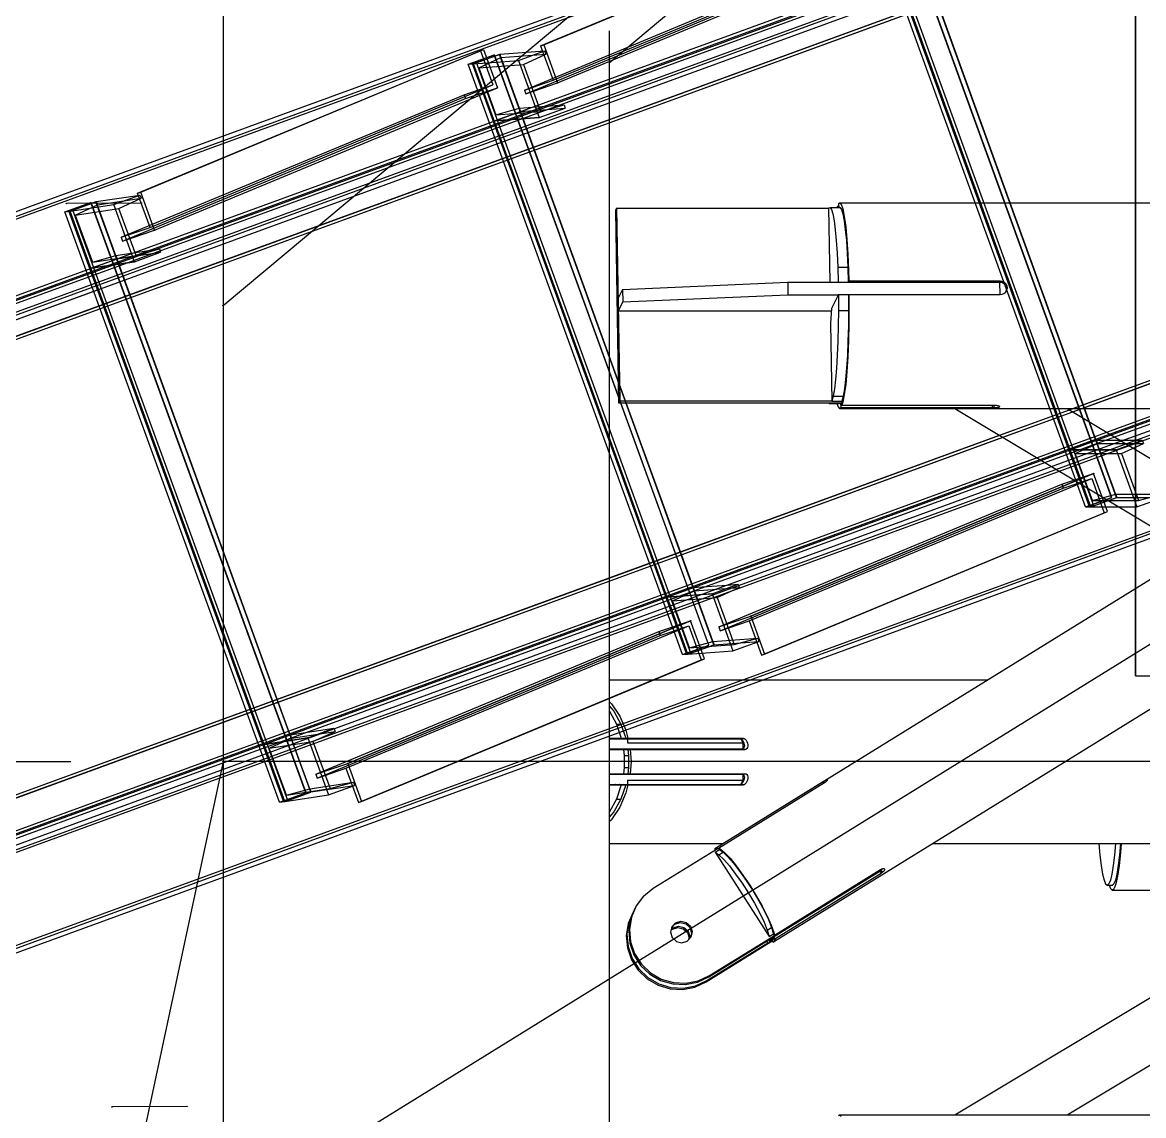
# Model space of a CAD drawing. Header units: millimetres. Extents: x 150209.93 to 150215.05, y 136675.65 to 136679.93.
# Drawn here: x 150213.60654 to 150213.6508, y 136679.09297 to 136679.13612 of the extents above; entities that cross this region are included whole.
import ezdxf

# ---------------------------------------------------------------- set-up
doc = ezdxf.new("R2010")
doc.units = ezdxf.units.MM
doc.header["$LTSCALE"] = 0.25
for name, pattern in [('CENTER', [50.8, 31.75, -6.35, 6.35, -6.35]), ('XKITLINE00', [0]), ('XKITLINE02', [4, 2, -2]), ('XKITLINE03', [6, 3, -1, 1, -1])]:
    doc.linetypes.add(name, pattern=pattern)

# ---------------------------------------------------------------- blocks, each defined once
blk = doc.blocks.new('çatıı')
at = {"color": 8, "linetype": 'CENTER'}
for p, q in [((23430, 17470.27), (25173.61, 18930.27)), ((23255, 18200.27), (23430, 17380.27)), ((23430, 17654.86), (23430, 16010.75)), ((23413.9, 17490.51), (23399.07, 17490.38)), ((23430, 17290.27), (23720.98, 17470.27)), ((22899.99, 17380.27), (23429.99, 17380.28)), ((23430, 17380.27), (23255, 16560.27)), ((23689.14, 17380.27), (23430, 17380.27)), ((23422.87, 17312.23), (23408.05, 17312.1))]:
    blk.add_line(p, q, dxfattribs=at)
at = {"color": 8, "linetype": 'XKITLINE00'}
for p, q in [((23506.2, 17518.19), (25161.51, 18904.26)), ((23506.2, 17524.52), (23506.2, 17238.51)), ((23507.68, 17489.5), (23507.45, 17489.06)), ((23507.68, 17489.5), (23508.29, 17451.49)), ((23507.68, 17489.5), (23549.5, 17489.5)), ((23549.5, 17489.55), (23549.79, 17489.65)), ((23549.5, 17489.55), (23549.74, 17474.88)), ((23549.79, 17489.65), (23551.78, 17489.65)), ((23549.79, 17489.65), (23550.07, 17489.25)), ((23551.25, 17489.91), (23551.16, 17489.65)), ((23551.25, 17489.91), (23551.5, 17489.91)), ((23551.25, 17489.91), (23551.25, 17489.65)), ((23551.49, 17490.38), (23551.69, 17490.57)), ((23551.49, 17490.38), (23551.5, 17489.65)), ((23551.69, 17490.57), (23552.01, 17490.27)), ((23551.69, 17490.57), (24815.88, 17490.57)), ((23551.78, 17489.65), (23552.06, 17489.25)), ((23552.01, 17490.27), (23552.32, 17489.35)), ((23552.32, 17489.35), (23552.61, 17487.86)), ((23507.45, 17489.06), (23508.07, 17451.05)), ((23550.07, 17489.25), (23550.34, 17488.37)), ((23550.34, 17488.37), (23550.59, 17487.02)), ((23552.06, 17489.25), (23552.33, 17488.37)), ((23552.33, 17488.37), (23552.58, 17487.02)), ((23552.61, 17487.86), (23552.88, 17485.83)), ((23550.59, 17487.02), (23550.82, 17485.24)), ((23550.82, 17485.24), (23551.02, 17483.08)), ((23552.58, 17487.02), (23552.81, 17485.24)), ((23552.81, 17485.24), (23553.01, 17483.08)), ((23552.88, 17485.83), (23553.1, 17483.32)), ((23551.02, 17483.08), (23551.19, 17480.59)), ((23553.01, 17483.08), (23553.18, 17480.59)), ((23553.1, 17483.32), (23553.29, 17480.42)), ((23551.19, 17480.59), (23551.32, 17477.83)), ((23553.18, 17480.59), (23553.31, 17477.83)), ((23553.29, 17480.42), (23553.42, 17477.22)), ((23551.32, 17477.83), (23553.31, 17477.83)), ((23551.32, 17477.83), (23551.41, 17474.89)), ((23553.31, 17477.83), (23553.4, 17474.89)), ((23553.42, 17477.22), (23553.47, 17475.13)), ((23508.86, 17473.47), (23541.45, 17474.88)), ((23541.45, 17474.88), (23551.4, 17474.88)), ((23541.45, 17474.88), (23541.49, 17472.42)), ((23551.41, 17474.89), (23551.4, 17474.88)), ((23551.41, 17474.89), (23553.4, 17474.89)), ((23551.41, 17474.88), (23583.27, 17474.88)), ((23553.47, 17475.13), (23553.4, 17474.98)), ((23553.4, 17474.92), (23583.24, 17474.92)), ((23553.4, 17474.89), (23553.4, 17474.88)), ((23553.47, 17475.13), (23583.35, 17475.13)), ((23581.61, 17474.92), (23581.61, 17474.88)), ((23583.35, 17475.13), (23583.24, 17474.92)), ((23583.24, 17474.92), (23583.59, 17474.88)), ((23583.27, 17474.88), (23583.31, 17472.47)), ((23583.35, 17475.13), (23583.7, 17475.08)), ((23583.7, 17475.08), (23583.59, 17474.88)), ((23583.59, 17474.88), (23583.92, 17474.75)), ((23583.7, 17475.08), (23584.03, 17474.95)), ((23583.92, 17474.75), (23584.2, 17474.54)), ((23584.03, 17474.95), (23584.31, 17474.75)), ((23584.2, 17474.54), (23584.42, 17474.27)), ((23584.31, 17474.75), (23584.53, 17474.47)), ((23584.42, 17474.27), (23584.57, 17473.95)), ((23584.53, 17474.47), (23584.67, 17474.16)), ((23584.57, 17473.95), (23584.62, 17473.59)), ((23584.67, 17474.16), (23584.73, 17473.8)), ((23508.86, 17473.47), (23507.96, 17471.72)), ((23507.96, 17471.72), (23508, 17469.26)), ((23508.86, 17473.47), (23508.9, 17471.01)), ((23508.9, 17471.01), (23541.49, 17472.42)), ((23541.49, 17472.42), (23551.44, 17472.42)), ((23551.45, 17472.43), (23550.05, 17469.7)), ((23551.45, 17472.43), (23551.46, 17469.32)), ((23551.45, 17472.43), (23553.44, 17472.43)), ((23553.52, 17472.47), (23553.44, 17472.32)), ((23553.44, 17472.43), (23553.45, 17469.32)), ((23553.44, 17472.42), (23553.49, 17472.42)), ((23553.52, 17472.47), (23583.39, 17472.47)), ((23553.52, 17472.47), (23553.53, 17470.27)), ((23583.39, 17472.47), (23583.74, 17472.52)), ((23583.74, 17472.52), (23584.06, 17472.65)), ((23584.06, 17472.65), (23584.34, 17472.87)), ((23584.55, 17473.15), (23584.34, 17472.87)), ((23584.58, 17473.27), (23584.5, 17473.08)), ((23584.68, 17473.47), (23584.55, 17473.15)), ((23584.62, 17473.59), (23584.58, 17473.27)), ((23584.73, 17473.8), (23584.68, 17473.47)), ((23508.9, 17471.01), (23508, 17469.26)), ((23550.05, 17469.7), (23549.87, 17466.8)), ((23553.53, 17470.27), (23553.51, 17466.75)), ((23508, 17469.26), (23550.03, 17469.26)), ((23551.46, 17469.32), (23551.42, 17466.24)), ((23551.46, 17469.32), (23553.45, 17469.32)), ((23553.45, 17469.32), (23553.41, 17466.24)), ((23549.87, 17466.8), (23550.12, 17451.43)), ((23551.42, 17466.24), (23551.34, 17463.27)), ((23553.41, 17466.24), (23553.33, 17463.27)), ((23553.51, 17466.75), (23553.42, 17463.33)), ((23551.34, 17463.27), (23551.22, 17460.47)), ((23553.33, 17463.27), (23553.21, 17460.47)), ((23553.42, 17463.33), (23553.29, 17460.12)), ((23551.22, 17460.47), (23551.06, 17457.93)), ((23553.21, 17460.47), (23553.05, 17457.93)), ((23553.29, 17460.12), (23553.1, 17457.23)), ((23551.06, 17457.93), (23550.86, 17455.7)), ((23553.05, 17457.93), (23552.85, 17455.7)), ((23553.1, 17457.23), (23552.88, 17454.72)), ((23550.86, 17455.7), (23550.64, 17453.84)), ((23552.88, 17454.72), (23552.61, 17452.69)), ((23552.85, 17455.7), (23552.63, 17453.84)), ((23550.39, 17452.41), (23550.12, 17451.43)), ((23550.64, 17453.84), (23550.39, 17452.41)), ((23550.39, 17452.41), (23552.38, 17452.41)), ((23552.38, 17452.41), (23552.11, 17451.43)), ((23552.61, 17452.69), (23552.32, 17451.2)), ((23552.63, 17453.84), (23552.38, 17452.41)), ((23508.29, 17451.49), (23508.07, 17451.05)), ((23508.07, 17451.05), (23552.12, 17451.05)), ((23508.29, 17451.49), (23550.12, 17451.49)), ((23549.51, 17451.05), (23549.6, 17450.91)), ((23549.6, 17450.91), (23549.89, 17451)), ((23549.6, 17450.91), (23551.59, 17450.91)), ((23549.89, 17451.05), (23549.89, 17451)), ((23549.89, 17451), (23551.89, 17451)), ((23550.12, 17451.43), (23552.11, 17451.43)), ((23551.16, 17450.91), (23551.37, 17450.28)), ((23551.37, 17450.28), (23551.69, 17449.97)), ((23551.59, 17450.91), (23551.89, 17451)), ((23551.69, 17449.97), (23551.89, 17450.17)), ((23551.69, 17449.97), (23655, 17449.97)), ((23551.88, 17450.99), (23551.89, 17450.17)), ((23551.89, 17451.05), (23551.89, 17451)), ((23551.89, 17450.17), (23581.77, 17450.17)), ((23552.12, 17451.46), (23552.13, 17450.64)), ((23552.32, 17451.2), (23552.13, 17450.64)), ((23552.13, 17450.64), (23582.01, 17450.64)), ((23574.44, 17449.97), (23621.65, 17421.64)), ((23581.76, 17450.64), (23581.77, 17450.17)), ((23581.77, 17450.17), (23582.12, 17450.17)), ((23582.01, 17450.64), (23582.35, 17450.63)), ((23582.11, 17450.64), (23582.12, 17450.17)), ((23582.12, 17450.17), (23582.46, 17450.18)), ((23582.35, 17450.63), (23582.66, 17450.59)), ((23582.46, 17450.18), (23582.75, 17450.2)), ((23582.66, 17450.59), (23582.92, 17450.54)), ((23582.75, 17450.2), (23582.99, 17450.23)), ((23582.92, 17450.54), (23583.11, 17450.46)), ((23582.99, 17450.23), (23583.16, 17450.25)), ((23583.11, 17450.46), (23583.22, 17450.38)), ((23583.16, 17450.25), (23583.23, 17450.28)), ((23583.22, 17450.38), (23583.23, 17450.28)), ((23596.59, 17449.97), (23632.56, 17428.38)), ((23527.07, 17363.13), (23646.9, 17437.26)), ((23538.85, 17344.8), (23658.68, 17418.93)), ((23506.2, 17396.42), (23580.89, 17396.42)), ((23506.2, 17392.13), (23506.63, 17391.69)), ((23506.2, 17391.27), (23507.09, 17390.19)), ((23506.2, 17390.24), (23506.24, 17390.19)), ((23506.24, 17390.19), (23507.63, 17387.67)), ((23506.63, 17391.69), (23508.28, 17389.25)), ((23507.09, 17390.19), (23508.49, 17387.67)), ((23507.63, 17387.67), (23508.49, 17387.67)), ((23507.63, 17387.67), (23508.6, 17384.87)), ((23508.28, 17389.25), (23509.51, 17386.46)), ((23508.49, 17387.67), (23509.46, 17384.87)), ((23509.51, 17386.46), (23509.9, 17384.87)), ((23506.2, 17384.87), (23509.46, 17384.87)), ((23506.2, 17384.77), (23532.18, 17384.77)), ((23507.3, 17384.87), (23507.46, 17384.83)), ((23507.46, 17384.83), (23508.18, 17384.83)), ((23507.46, 17384.83), (23507.52, 17384.77)), ((23508.02, 17384.87), (23508.18, 17384.83)), ((23508.18, 17384.83), (23508.24, 17384.77)), ((23509.46, 17384.87), (23532.64, 17384.87)), ((23509.82, 17384.77), (23509.82, 17383.97)), ((23509.82, 17383.97), (23532.56, 17383.97)), ((23531.92, 17384.87), (23532.11, 17384.83)), ((23532.11, 17384.83), (23532.83, 17384.83)), ((23532.11, 17384.83), (23532.3, 17384.7)), ((23532.18, 17384.77), (23532.56, 17383.97)), ((23532.3, 17384.7), (23532.49, 17384.5)), ((23532.49, 17384.5), (23532.65, 17384.23)), ((23532.56, 17383.97), (23532.56, 17382.77)), ((23532.64, 17384.87), (23532.83, 17384.83)), ((23532.65, 17384.23), (23532.78, 17383.93)), ((23532.78, 17383.93), (23532.85, 17383.62)), ((23532.87, 17383.26), (23532.81, 17383.05)), ((23532.83, 17384.83), (23533.02, 17384.7)), ((23532.85, 17383.62), (23532.88, 17383.32)), ((23532.88, 17383.32), (23532.87, 17383.26)), ((23533.02, 17384.7), (23533.21, 17384.5)), ((23533.21, 17384.5), (23533.37, 17384.23)), ((23533.37, 17384.23), (23533.49, 17383.93)), ((23533.49, 17383.93), (23533.57, 17383.62)), ((23533.58, 17383.32), (23533.5, 17383.05)), ((23533.57, 17383.62), (23533.59, 17383.43)), ((23533.59, 17383.43), (23533.58, 17383.32)), ((23506.2, 17382.77), (23532.56, 17382.77)), ((23506.2, 17382.67), (23509.87, 17382.67)), ((23506.88, 17382.67), (23507.06, 17382.72)), ((23507.06, 17382.72), (23507.13, 17382.77)), ((23507.06, 17382.72), (23507.75, 17382.72)), ((23507.57, 17382.67), (23507.75, 17382.72)), ((23507.75, 17382.72), (23507.82, 17382.77)), ((23509.02, 17382.67), (23509.14, 17381.48)), ((23509.14, 17381.48), (23509.18, 17380.27)), ((23509.14, 17381.48), (23509.99, 17381.48)), ((23509.87, 17382.67), (23533.06, 17382.67)), ((23509.87, 17382.67), (23509.99, 17381.48)), ((23509.99, 17381.48), (23510.03, 17380.27)), ((23510.33, 17382.67), (23510.52, 17380.27)), ((23532.37, 17382.67), (23532.54, 17382.72)), ((23532.54, 17382.72), (23532.69, 17382.85)), ((23532.54, 17382.72), (23533.23, 17382.72)), ((23532.81, 17383.05), (23532.69, 17382.85)), ((23533.06, 17382.67), (23533.23, 17382.72)), ((23533.23, 17382.72), (23533.39, 17382.85)), ((23533.5, 17383.05), (23533.39, 17382.85)), ((23509.14, 17379.07), (23509.02, 17377.87)), ((23509.18, 17380.27), (23509.14, 17379.07)), ((23509.14, 17379.07), (23509.99, 17379.07)), ((23509.99, 17379.07), (23509.87, 17377.87)), ((23510.03, 17380.27), (23509.99, 17379.07)), ((23510.52, 17380.27), (23510.33, 17377.87)), ((23506.2, 17377.87), (23509.87, 17377.87)), ((23506.2, 17377.77), (23532.56, 17377.77)), ((23506.88, 17377.87), (23507.06, 17377.83)), ((23507.06, 17377.83), (23507.13, 17377.77)), ((23507.06, 17377.83), (23507.75, 17377.83)), ((23507.57, 17377.87), (23507.75, 17377.83)), ((23507.75, 17377.83), (23507.82, 17377.77)), ((23509.82, 17376.58), (23509.82, 17375.77)), ((23509.82, 17376.58), (23532.56, 17376.58)), ((23509.87, 17377.87), (23533.06, 17377.87)), ((23532.56, 17376.58), (23532.18, 17375.77)), ((23532.37, 17377.87), (23532.54, 17377.83)), ((23532.54, 17377.83), (23533.23, 17377.83)), ((23532.54, 17377.83), (23532.69, 17377.7)), ((23532.56, 17377.77), (23532.56, 17376.58)), ((23532.78, 17376.62), (23532.65, 17376.32)), ((23532.69, 17377.7), (23532.81, 17377.5)), ((23532.85, 17376.93), (23532.78, 17376.62)), ((23532.81, 17377.5), (23532.87, 17377.29)), ((23532.88, 17377.23), (23532.85, 17376.93)), ((23532.87, 17377.29), (23532.88, 17377.23)), ((23533.06, 17377.87), (23533.23, 17377.83)), ((23533.23, 17377.83), (23533.39, 17377.7)), ((23533.49, 17376.62), (23533.37, 17376.32)), ((23533.39, 17377.7), (23533.5, 17377.5)), ((23533.57, 17376.93), (23533.49, 17376.62)), ((23533.5, 17377.5), (23533.58, 17377.23)), ((23533.59, 17377.12), (23533.57, 17376.93)), ((23533.58, 17377.23), (23533.59, 17377.12)), ((23548.54, 17376.39), (23548.76, 17376.52)), ((23548.76, 17376.52), (23548.94, 17376.63)), ((23548.94, 17376.63), (23549.05, 17376.7)), ((23549.05, 17376.7), (23549.09, 17376.71)), ((23549.09, 17376.71), (23549.19, 17376.7)), ((23549.2, 17376.55), (23549.09, 17376.43)), ((23549.19, 17376.7), (23549.23, 17376.64)), ((23549.23, 17376.64), (23549.2, 17376.55)), ((23506.2, 17375.77), (23532.18, 17375.77)), ((23506.2, 17375.67), (23509.46, 17375.67)), ((23507.3, 17375.67), (23507.46, 17375.72)), ((23507.52, 17375.77), (23507.46, 17375.72)), ((23507.46, 17375.72), (23508.18, 17375.72)), ((23508.6, 17375.67), (23507.63, 17372.88)), ((23508.02, 17375.67), (23508.18, 17375.72)), ((23508.24, 17375.77), (23508.18, 17375.72)), ((23509.46, 17375.67), (23508.49, 17372.88)), ((23509.46, 17375.67), (23532.64, 17375.67)), ((23509.9, 17375.67), (23509.51, 17374.09)), ((23527.36, 17363.29), (23548.31, 17376.25)), ((23527.76, 17363.19), (23548.72, 17376.16)), ((23531.92, 17375.67), (23532.11, 17375.72)), ((23532.11, 17375.72), (23532.3, 17375.85)), ((23532.11, 17375.72), (23532.83, 17375.72)), ((23532.49, 17376.05), (23532.3, 17375.85)), ((23532.65, 17376.32), (23532.49, 17376.05)), ((23532.64, 17375.67), (23532.83, 17375.72)), ((23532.83, 17375.72), (23533.02, 17375.85)), ((23533.21, 17376.05), (23533.02, 17375.85)), ((23533.37, 17376.32), (23533.21, 17376.05)), ((23548.31, 17376.25), (23548.54, 17376.39)), ((23548.32, 17376.25), (23548.47, 17376)), ((23548.54, 17376.39), (23548.7, 17376.14)), ((23548.72, 17376.16), (23548.93, 17376.3)), ((23548.93, 17376.3), (23549.09, 17376.43)), ((23507.63, 17372.88), (23506.24, 17370.36)), ((23508.49, 17372.88), (23507.09, 17370.36)), ((23507.63, 17372.88), (23508.49, 17372.88)), ((23509.51, 17374.09), (23508.28, 17371.3)), ((23574.43, 17310.57), (23677.12, 17372.21)), ((23506.24, 17370.36), (23506.2, 17370.31)), ((23507.09, 17370.36), (23506.2, 17369.28)), ((23508.28, 17371.3), (23506.63, 17368.85)), ((23506.2, 17368.42), (23506.63, 17368.85)), ((23506.2, 17364.12), (23528.67, 17364.12)), ((23527.07, 17363.13), (23527.36, 17363.29)), ((23527.36, 17363.29), (23527.5, 17363.06)), ((23570.09, 17364.12), (23642.91, 17364.12)), ((23596.58, 17310.57), (23684.92, 17363.6)), ((23602.83, 17364.12), (23603.04, 17361.83)), ((23606.15, 17364.12), (23605.95, 17361.83)), ((23607.15, 17364.12), (23606.94, 17361.83)), ((23607.26, 17364.12), (23607.12, 17362.31)), ((23514.91, 17355.27), (23527.74, 17363.2)), ((23527.07, 17363.13), (23527.03, 17362.77)), ((23527.11, 17362.38), (23527.95, 17362.9)), ((23527.11, 17362.38), (23527.86, 17361.88)), ((23527.11, 17362.38), (23537.78, 17345.78)), ((23527.74, 17363.2), (23527.94, 17362.89)), ((23527.76, 17363.19), (23527.95, 17362.9)), ((23527.76, 17363.19), (23528.08, 17363.06)), ((23527.77, 17363.14), (23527.79, 17363.15)), ((23527.86, 17361.88), (23528.7, 17362.4)), ((23527.86, 17361.88), (23528.81, 17360.96)), ((23527.95, 17362.9), (23528.7, 17362.4)), ((23528.08, 17363.06), (23528.97, 17362.33)), ((23528.7, 17362.4), (23529.65, 17361.48)), ((23528.97, 17362.33), (23530.06, 17361.18)), ((23529.65, 17361.48), (23530.77, 17360.19)), ((23530.06, 17361.18), (23531.29, 17359.67)), ((23603.04, 17361.83), (23603.29, 17359.75)), ((23605.95, 17361.83), (23605.69, 17359.75)), ((23606.94, 17361.83), (23606.69, 17359.75)), ((23607.12, 17362.31), (23606.85, 17359.73)), ((23528.81, 17360.96), (23529.93, 17359.67)), ((23529.93, 17359.67), (23531.16, 17358.08)), ((23530.77, 17360.19), (23532, 17358.6)), ((23531.29, 17359.67), (23532.61, 17357.87)), ((23538.75, 17345.84), (23559.71, 17358.8)), ((23538.81, 17346), (23559.76, 17358.97)), ((23559.71, 17358.8), (23559.64, 17358.66)), ((23559.67, 17358.91), (23559.71, 17358.8)), ((23559.69, 17358.76), (23559.82, 17358.84)), ((23559.76, 17358.97), (23559.99, 17359.08)), ((23559.82, 17358.84), (23560.02, 17359)), ((23559.82, 17358.84), (23560.09, 17358.42)), ((23559.99, 17359.08), (23560.2, 17359.15)), ((23560.02, 17359), (23560.18, 17359.14)), ((23560.2, 17359.15), (23560.38, 17359.16)), ((23560.38, 17359.16), (23560.5, 17359.11)), ((23560.54, 17358.83), (23560.45, 17358.73)), ((23560.5, 17359.11), (23560.56, 17359.01)), ((23560.55, 17358.86), (23560.54, 17358.83)), ((23560.56, 17359.01), (23560.55, 17358.86)), ((23603.29, 17359.75), (23603.57, 17358.08)), ((23605.69, 17359.75), (23605.41, 17358.08)), ((23606.69, 17359.75), (23606.41, 17358.08)), ((23606.85, 17359.73), (23606.54, 17357.64)), ((23525.86, 17337.76), (23559.64, 17358.66)), ((23531.16, 17358.08), (23532.43, 17356.26)), ((23532, 17358.6), (23533.27, 17356.78)), ((23532.61, 17357.87), (23533.94, 17355.88)), ((23533.27, 17356.78), (23534.53, 17354.82)), ((23538.91, 17345.31), (23559.86, 17358.28)), ((23559.63, 17358.64), (23559.86, 17358.28)), ((23559.86, 17358.28), (23560.09, 17358.42)), ((23560.09, 17358.42), (23560.29, 17358.58)), ((23560.29, 17358.58), (23560.45, 17358.73)), ((23603.57, 17358.08), (23603.87, 17356.86)), ((23603.87, 17356.86), (23604.18, 17356.12)), ((23605.12, 17356.86), (23604.81, 17356.12)), ((23605.41, 17358.08), (23605.12, 17356.86)), ((23606.11, 17356.86), (23605.8, 17356.12)), ((23606.41, 17358.08), (23606.11, 17356.86)), ((23606.54, 17357.64), (23606.2, 17356.12)), ((23513, 17353.74), (23514.91, 17355.27)), ((23532.43, 17356.26), (23533.69, 17354.3)), ((23533.94, 17355.88), (23535.23, 17353.79)), ((23534.53, 17354.82), (23535.71, 17352.82)), ((23604.18, 17356.12), (23604.49, 17355.87)), ((23604.49, 17355.87), (23604.81, 17356.12)), ((23604.49, 17355.87), (23605.49, 17355.87)), ((23604.87, 17355.87), (23605.13, 17355.19)), ((23605.13, 17355.19), (23605.49, 17354.87)), ((23605.49, 17355.87), (23605.8, 17356.12)), ((23605.49, 17354.87), (23605.85, 17355.19)), ((23605.49, 17354.87), (23648.24, 17354.87)), ((23606.2, 17356.12), (23605.85, 17355.19)), ((23513, 17353.74), (23511.53, 17351.8)), ((23533.69, 17354.3), (23534.87, 17352.3)), ((23534.87, 17352.3), (23535.92, 17350.36)), ((23535.23, 17353.79), (23536.4, 17351.72)), ((23535.71, 17352.82), (23536.76, 17350.88)), ((23510.91, 17350.58), (23509.95, 17348.34)), ((23511.04, 17350.84), (23510.09, 17348.6)), ((23511.4, 17351.54), (23510.44, 17349.3)), ((23511.53, 17351.8), (23510.58, 17349.56)), ((23511.04, 17350.84), (23510.91, 17350.58)), ((23511.18, 17351.02), (23511.04, 17350.84)), ((23511.53, 17351.8), (23511.4, 17351.54)), ((23535.92, 17350.36), (23536.78, 17348.57)), ((23536.4, 17351.72), (23537.4, 17349.75)), ((23536.76, 17350.88), (23537.62, 17349.08)), ((23509.95, 17348.34), (23509.57, 17345.93)), ((23510.09, 17348.6), (23509.71, 17346.19)), ((23510.44, 17349.3), (23510.06, 17346.89)), ((23510.58, 17349.56), (23510.2, 17347.15)), ((23519.16, 17348.18), (23518.51, 17347.49)), ((23519.29, 17348.45), (23518.55, 17347.65)), ((23518.8, 17347.49), (23519.86, 17347.8)), ((23519.16, 17348.18), (23520.22, 17348.5)), ((23519.29, 17348.45), (23520.35, 17348.76)), ((23519.86, 17347.8), (23520.94, 17347.55)), ((23520.22, 17348.5), (23521.3, 17348.25)), ((23520.35, 17348.76), (23521.43, 17348.51)), ((23521.3, 17348.25), (23522.12, 17347.5)), ((23521.43, 17348.51), (23522.25, 17347.76)), ((23522.25, 17347.76), (23522.59, 17346.71)), ((23536.78, 17348.57), (23537.41, 17347.01)), ((23537.4, 17349.75), (23538.18, 17348)), ((23537.62, 17349.08), (23538.25, 17347.53)), ((23538.18, 17348), (23538.69, 17346.54)), ((23509.57, 17345.93), (23509.79, 17343.49)), ((23509.71, 17346.19), (23509.92, 17343.75)), ((23510.06, 17346.89), (23510.28, 17344.45)), ((23510.2, 17347.15), (23510.41, 17344.71)), ((23518.55, 17347.65), (23518.31, 17346.58)), ((23518.31, 17346.58), (23518.65, 17345.53)), ((23518.67, 17347.22), (23518.39, 17346.92)), ((23518.8, 17347.49), (23518.42, 17347.08)), ((23518.65, 17345.53), (23519.47, 17344.78)), ((23518.67, 17347.22), (23519.72, 17347.54)), ((23519.72, 17347.54), (23520.81, 17347.29)), ((23520.81, 17347.29), (23521.63, 17346.54)), ((23520.94, 17347.55), (23521.76, 17346.8)), ((23522.35, 17345.65), (23521.61, 17344.85)), ((23521.63, 17346.54), (23521.96, 17345.49)), ((23521.76, 17346.8), (23522.1, 17345.75)), ((23522.1, 17345.75), (23521.99, 17345.25)), ((23522.12, 17347.5), (23522.46, 17346.45)), ((23522.46, 17346.45), (23522.25, 17345.54)), ((23522.59, 17346.71), (23522.35, 17345.65)), ((23525.99, 17338.03), (23538.82, 17345.96)), ((23537.41, 17347.01), (23538.25, 17347.53)), ((23537.41, 17347.01), (23537.78, 17345.78)), ((23537.78, 17345.78), (23538.62, 17346.3)), ((23537.88, 17345.1), (23538.71, 17345.61)), ((23538.25, 17347.53), (23538.62, 17346.3)), ((23538.6, 17346.29), (23538.82, 17345.96)), ((23538.62, 17346.3), (23538.81, 17346)), ((23538.67, 17345.68), (23538.91, 17345.31)), ((23538.67, 17345.68), (23538.71, 17345.61)), ((23538.69, 17346.54), (23538.81, 17346)), ((23538.71, 17345.61), (23538.7, 17345.34)), ((23538.82, 17345.96), (23538.75, 17345.84)), ((23509.79, 17343.49), (23510.59, 17341.16)), ((23509.92, 17343.75), (23510.72, 17341.42)), ((23510.28, 17344.45), (23511.08, 17342.12)), ((23510.41, 17344.71), (23511.21, 17342.38)), ((23519.47, 17344.78), (23520.55, 17344.53)), ((23520.55, 17344.53), (23521.61, 17344.85)), ((23521.96, 17345.49), (23521.89, 17345.15)), ((23525.37, 17336.8), (23538.19, 17344.74)), ((23525.5, 17337.06), (23537.5, 17344.49)), ((23537.28, 17344.83), (23537.54, 17344.43)), ((23537.54, 17344.43), (23537.69, 17344.49)), ((23537.69, 17344.49), (23538.53, 17345.01)), ((23537.8, 17344.62), (23537.69, 17344.49)), ((23537.86, 17344.82), (23537.8, 17344.62)), ((23537.84, 17345.16), (23537.88, 17345.1)), ((23537.86, 17344.82), (23538.7, 17345.34)), ((23537.88, 17345.1), (23537.86, 17344.82)), ((23538.24, 17344.83), (23538.19, 17344.74)), ((23538.21, 17344.77), (23538.41, 17344.9)), ((23538.39, 17344.92), (23538.57, 17344.65)), ((23538.64, 17345.14), (23538.53, 17345.01)), ((23538.57, 17344.65), (23538.85, 17344.8)), ((23538.7, 17345.34), (23538.64, 17345.14)), ((23538.91, 17345.31), (23538.85, 17344.8)), ((23510.59, 17341.16), (23511.92, 17339.08)), ((23510.72, 17341.42), (23512.06, 17339.34)), ((23511.08, 17342.12), (23512.41, 17340.04)), ((23511.21, 17342.38), (23512.55, 17340.31)), ((23511.92, 17339.08), (23513.72, 17337.37)), ((23512.06, 17339.34), (23513.85, 17337.63)), ((23512.41, 17340.04), (23514.21, 17338.33)), ((23512.55, 17340.31), (23514.34, 17338.6)), ((23513.72, 17337.37), (23515.87, 17336.13)), ((23513.85, 17337.63), (23516, 17336.39)), ((23514.21, 17338.33), (23516.36, 17337.09)), ((23514.34, 17338.6), (23516.49, 17337.35)), ((23516.36, 17337.09), (23518.74, 17336.39)), ((23516.49, 17337.35), (23518.87, 17336.65)), ((23521.21, 17336.27), (23523.63, 17336.74)), ((23521.34, 17336.53), (23523.76, 17337)), ((23523.14, 17335.77), (23525.37, 17336.8)), ((23523.27, 17336.04), (23525.5, 17337.06)), ((23523.63, 17336.74), (23525.86, 17337.76)), ((23523.76, 17337), (23523.63, 17336.74)), ((23523.76, 17337), (23525.99, 17338.03)), ((23525.5, 17337.06), (23525.37, 17336.8)), ((23525.99, 17338.03), (23525.86, 17337.76)), ((23515.87, 17336.13), (23518.25, 17335.43)), ((23516, 17336.39), (23518.38, 17335.69)), ((23518.25, 17335.43), (23520.72, 17335.31)), ((23518.38, 17335.69), (23520.85, 17335.57)), ((23518.74, 17336.39), (23521.21, 17336.27)), ((23518.87, 17336.65), (23521.34, 17336.53)), ((23520.72, 17335.31), (23523.14, 17335.77)), ((23520.85, 17335.57), (23523.27, 17336.04)), ((23523.27, 17336.04), (23523.14, 17335.77)), ((23551.48, 17310.38), (23551.69, 17310.57)), ((23551.69, 17310.57), (23552.01, 17310.27)), ((23551.69, 17310.57), (23717.45, 17310.57))]:
    blk.add_line(p, q, dxfattribs=at)
at = {"color": 116, "linetype": 'XKITLINE02', "true_color": 0x136734}
for p, q in [((23362.25, 17478.08), (23616.15, 17570.82)), ((23362.58, 17477.64), (23616.79, 17570.49)), ((23356.46, 17460.3), (23610.87, 17553.2)), ((23356.74, 17459.45), (23611.13, 17552.35)), ((23357.61, 17460.06), (23612.61, 17553.17)), ((23357.73, 17459.24), (23612.63, 17552.32)), ((23365.35, 17459.73), (23619.91, 17552.71)), ((23365.5, 17460.36), (23620.34, 17553.43)), ((23492.67, 17521.5), (23560.33, 17549.64)), ((23493.3, 17521.71), (23560.96, 17549.85)), ((23600.93, 17430.77), (23558.69, 17547.29)), ((23601.83, 17430.77), (23559.59, 17547.29)), ((23605.32, 17432.41), (23563.09, 17548.93)), ((23605.39, 17432.41), (23563.15, 17548.93)), ((23606.35, 17432.41), (23564.12, 17548.93)), ((23358.24, 17452.97), (23612.09, 17545.67)), ((23358.29, 17452.96), (23612.16, 17545.67)), ((23359.35, 17452.74), (23613.75, 17545.64)), ((23495.12, 17514.73), (23562.79, 17542.87)), ((23391.85, 17489.8), (23534.52, 17541.91)), ((23489.46, 17512.81), (23557.12, 17540.95)), ((23496.02, 17514.2), (23563.69, 17542.34)), ((23489.73, 17512.06), (23557.39, 17540.2)), ((23413.13, 17492.43), (23480.79, 17520.57)), ((23413.76, 17492.64), (23481.42, 17520.78)), ((23480.79, 17520.57), (23481.42, 17520.78)), ((23480.79, 17520.57), (23483.24, 17513.8)), ((23481.42, 17520.78), (23484.15, 17513.26)), ((23484.59, 17519.86), (23493.44, 17520.51)), ((23488.3, 17518.63), (23493.44, 17520.51)), ((23492.67, 17521.5), (23493.3, 17521.71)), ((23492.67, 17521.5), (23495.12, 17514.73)), ((23493.3, 17521.71), (23496.02, 17514.2)), ((23493.44, 17520.51), (23493.68, 17519.88)), ((23478.38, 17517.9), (23483.52, 17519.78)), ((23479.13, 17518.15), (23483.58, 17519.78)), ((23479.13, 17518.15), (23480, 17518.21)), ((23521.44, 17401.63), (23479.13, 17518.15)), ((23479.44, 17517.98), (23484.59, 17519.86)), ((23479.44, 17517.98), (23484.59, 17519.86)), ((23479.44, 17517.98), (23488.3, 17518.63)), ((23480, 17518.21), (23484.53, 17519.85)), ((23522.31, 17401.69), (23480, 17518.21)), ((23480.46, 17517.22), (23484.82, 17519.22)), ((23525.84, 17403.26), (23483.52, 17519.78)), ((23483.52, 17519.78), (23483.58, 17519.78)), ((23525.9, 17403.26), (23483.58, 17519.78)), ((23484.53, 17519.85), (23484.59, 17519.86)), ((23526.84, 17403.33), (23484.53, 17519.85)), ((23506.2, 17460.35), (23484.59, 17519.86)), ((23484.59, 17519.86), (23484.82, 17519.22)), ((23484.82, 17519.22), (23493.68, 17519.88)), ((23488.3, 17518.63), (23492.39, 17507.36)), ((23489.31, 17517.87), (23493.68, 17519.88)), ((23478.38, 17517.9), (23479.44, 17517.98)), ((23506.2, 17441.29), (23478.38, 17517.9)), ((23506.2, 17444.3), (23479.44, 17517.98)), ((23483.53, 17506.7), (23479.44, 17517.98)), ((23480.46, 17517.22), (23489.31, 17517.87)), ((23480.46, 17517.22), (23483.83, 17507.94)), ((23489.31, 17517.87), (23492.68, 17508.6)), ((23415.58, 17485.66), (23483.24, 17513.8)), ((23477.58, 17511.88), (23483.24, 17513.8)), ((23489.46, 17512.81), (23495.12, 17514.73)), ((23489.73, 17512.06), (23496.02, 17514.2)), ((23409.91, 17483.74), (23477.58, 17511.88)), ((23416.48, 17485.12), (23484.15, 17513.26)), ((23477.58, 17511.88), (23477.85, 17511.13)), ((23477.85, 17511.13), (23484.15, 17513.26)), ((23489.46, 17512.81), (23489.73, 17512.06)), ((23365.77, 17458.98), (23506.2, 17510.27)), ((23410.18, 17482.99), (23477.85, 17511.13)), ((23488.45, 17509.22), (23497.31, 17509.88)), ((23492.68, 17508.6), (23497.31, 17509.88)), ((23497.31, 17509.88), (23497.54, 17509.24)), ((23483.53, 17506.7), (23488.68, 17508.58)), ((23483.53, 17506.7), (23492.39, 17507.36)), ((23483.83, 17507.94), (23488.45, 17509.22)), ((23483.83, 17507.94), (23492.68, 17508.6)), ((23488.45, 17509.22), (23488.68, 17508.58)), ((23488.68, 17508.58), (23497.54, 17509.24)), ((23492.39, 17507.36), (23497.54, 17509.24)), ((23359.4, 17452.73), (23506.2, 17506.33)), ((23404.96, 17490.78), (23413.58, 17492.09)), ((23408.44, 17490.21), (23413.58, 17492.09)), ((23413.13, 17492.43), (23413.76, 17492.64)), ((23415.58, 17485.66), (23413.13, 17492.43)), ((23413.58, 17492.09), (23413.81, 17491.45)), ((23416.48, 17485.12), (23413.76, 17492.64)), ((23362.1, 17478.93), (23391.85, 17489.8)), ((23398.78, 17488.74), (23403.93, 17490.62)), ((23399.53, 17488.99), (23403.99, 17490.63)), ((23399.82, 17488.9), (23404.96, 17490.78)), ((23399.82, 17488.9), (23404.96, 17490.78)), ((23399.82, 17488.9), (23408.44, 17490.21)), ((23400.38, 17489.12), (23404.91, 17490.77)), ((23400.84, 17488.14), (23405.2, 17490.14)), ((23400.84, 17488.14), (23409.45, 17489.45)), ((23403.93, 17490.62), (23403.99, 17490.63)), ((23446.32, 17374.11), (23403.93, 17490.62)), ((23446.38, 17374.12), (23403.99, 17490.63)), ((23404.91, 17490.77), (23404.96, 17490.78)), ((23447.29, 17374.26), (23404.91, 17490.77)), ((23447.35, 17374.27), (23404.96, 17490.78)), ((23404.96, 17490.78), (23405.2, 17490.14)), ((23405.2, 17490.14), (23413.81, 17491.45)), ((23412.54, 17478.93), (23408.44, 17490.21)), ((23409.45, 17489.45), (23413.81, 17491.45)), ((23412.83, 17480.17), (23409.45, 17489.45)), ((23600.18, 17430.53), (23578.41, 17490.57)), ((23601.27, 17430.53), (23579.5, 17490.57)), ((23606.42, 17432.41), (23585.33, 17490.57)), ((23610.05, 17445.83), (23610.05, 17490.57)), ((23610.15, 17445.87), (23610.15, 17490.57)), ((23398.78, 17488.74), (23399.82, 17488.9)), ((23441.17, 17372.23), (23398.78, 17488.74)), ((23399.53, 17488.99), (23400.38, 17489.12)), ((23441.92, 17372.48), (23399.53, 17488.99)), ((23442.21, 17372.39), (23399.82, 17488.9)), ((23403.92, 17477.62), (23399.82, 17488.9)), ((23442.77, 17372.61), (23400.38, 17489.12)), ((23400.84, 17488.14), (23404.21, 17478.86)), ((23409.91, 17483.74), (23415.58, 17485.66)), ((23410.18, 17482.99), (23416.48, 17485.12)), ((23409.91, 17483.74), (23410.18, 17482.99)), ((23408.83, 17480.14), (23417.45, 17481.45)), ((23409.07, 17479.5), (23417.68, 17480.82)), ((23412.54, 17478.93), (23417.68, 17480.82)), ((23412.83, 17480.17), (23417.45, 17481.45)), ((23417.45, 17481.45), (23417.68, 17480.82)), ((23403.92, 17477.62), (23409.07, 17479.5)), ((23403.92, 17477.62), (23412.54, 17478.93)), ((23404.21, 17478.86), (23412.83, 17480.17)), ((23404.21, 17478.86), (23408.83, 17480.14)), ((23408.83, 17480.14), (23409.07, 17479.5)), ((23365.5, 17458.88), (23404.99, 17473.31)), ((23597.73, 17449.97), (23627.02, 17460.68)), ((23597.8, 17449.97), (23627.1, 17460.68)), ((23599.47, 17449.97), (23628.75, 17460.67)), ((23599.54, 17449.97), (23628.82, 17460.67)), ((23374.53, 17361.29), (23628.3, 17454.02)), ((23375.58, 17361.1), (23629.86, 17454.02)), ((23509.57, 17451.05), (23508, 17455.39)), ((23374.64, 17360.47), (23628.32, 17453.17)), ((23383.08, 17360.7), (23636.72, 17453.4)), ((23383.44, 17360.27), (23637.4, 17453.08)), ((23583.25, 17444.68), (23597.02, 17449.72)), ((23583.28, 17444.67), (23597.05, 17449.7)), ((23583.91, 17444.29), (23597.68, 17449.32)), ((23583.94, 17444.27), (23597.71, 17449.3)), ((23592.2, 17439.31), (23605.97, 17444.34)), ((23593.52, 17438.52), (23607.29, 17443.55)), ((23597.18, 17441.81), (23602.33, 17443.69)), ((23598.2, 17441.05), (23602.56, 17443.05)), ((23602.33, 17443.69), (23607.06, 17443.69)), ((23602.33, 17443.69), (23602.56, 17443.05)), ((23602.56, 17443.05), (23611.65, 17443.05)), ((23606.28, 17441.81), (23611.42, 17443.69)), ((23607.29, 17441.05), (23611.65, 17443.05)), ((23607.66, 17443.69), (23611.42, 17443.69)), ((23610.05, 17423.27), (23610.05, 17444.56)), ((23610.15, 17423.3), (23610.15, 17444.59)), ((23611.42, 17443.69), (23611.65, 17443.05)), ((23597.18, 17441.81), (23606.28, 17441.81)), ((23601.27, 17430.53), (23597.18, 17441.81)), ((23598.2, 17441.05), (23607.29, 17441.05)), ((23601.56, 17431.77), (23598.2, 17441.05)), ((23606.28, 17441.81), (23610.36, 17430.53)), ((23607.29, 17441.05), (23610.66, 17431.77)), ((23534.16, 17408.98), (23601.82, 17437.12)), ((23595.53, 17434.99), (23601.82, 17437.12)), ((23604.55, 17429.6), (23601.82, 17437.12)), ((23386.22, 17342.36), (23640.55, 17435.32)), ((23386.39, 17342.99), (23641, 17436.05)), ((23527.86, 17406.85), (23595.53, 17434.99)), ((23528.14, 17406.1), (23595.8, 17434.24)), ((23533.8, 17408.02), (23601.47, 17436.16)), ((23595.53, 17434.99), (23595.8, 17434.24)), ((23595.8, 17434.24), (23601.47, 17436.16)), ((23601.47, 17436.16), (23603.92, 17429.39)), ((23600.18, 17430.53), (23605.32, 17432.41)), ((23600.93, 17430.77), (23605.39, 17432.41)), ((23601.27, 17430.53), (23606.42, 17432.41)), ((23601.27, 17430.53), (23606.42, 17432.41)), ((23601.56, 17431.77), (23606.18, 17433.05)), ((23601.83, 17430.77), (23606.35, 17432.41)), ((23605.32, 17432.41), (23605.39, 17432.41)), ((23606.18, 17433.05), (23615.28, 17433.05)), ((23606.18, 17433.05), (23606.42, 17432.41)), ((23606.35, 17432.41), (23606.42, 17432.41)), ((23606.42, 17432.41), (23615.51, 17432.41)), ((23610.36, 17430.53), (23615.51, 17432.41)), ((23610.66, 17431.77), (23615.28, 17433.05)), ((23536.88, 17401.46), (23604.55, 17429.6)), ((23600.18, 17430.53), (23601.27, 17430.53)), ((23600.93, 17430.77), (23601.83, 17430.77)), ((23601.27, 17430.53), (23610.36, 17430.53)), ((23601.56, 17431.77), (23610.66, 17431.77)), ((23603.92, 17429.39), (23604.55, 17429.6)), ((23536.25, 17401.25), (23603.92, 17429.39)), ((23526.9, 17403.34), (23520.25, 17421.66)), ((23516.91, 17411.79), (23514.14, 17419.43)), ((23517.87, 17412.15), (23515.1, 17419.78)), ((23372.91, 17367.82), (23506.2, 17416.53)), ((23372.96, 17367.81), (23506.2, 17416.5)), ((23374.07, 17367.61), (23506.2, 17415.89)), ((23374.13, 17367.6), (23506.2, 17415.86)), ((23517.66, 17412.73), (23522.8, 17414.62)), ((23519.48, 17412.73), (23525.09, 17414.78)), ((23522.8, 17414.62), (23524.58, 17414.75)), ((23522.8, 17414.62), (23523.04, 17413.98)), ((23523.04, 17413.98), (23531.89, 17414.63)), ((23526.51, 17413.39), (23531.66, 17415.27)), ((23527.53, 17412.63), (23531.89, 17414.63)), ((23529.47, 17415.11), (23531.66, 17415.27)), ((23531.66, 17415.27), (23531.89, 17414.63)), ((23610.05, 17397.18), (23610.05, 17414.47)), ((23610.15, 17397.18), (23610.15, 17414.52)), ((23517.66, 17412.73), (23519.43, 17412.87)), ((23517.87, 17412.15), (23517.66, 17412.73)), ((23518.68, 17411.97), (23523.04, 17413.98)), ((23518.68, 17411.97), (23527.53, 17412.63)), ((23522.04, 17402.7), (23518.68, 17411.97)), ((23524.32, 17413.23), (23526.51, 17413.39)), ((23526.51, 17413.39), (23530.61, 17402.11)), ((23527.53, 17412.63), (23530.9, 17403.35)), ((23520.69, 17401.38), (23517.32, 17410.67)), ((23521.75, 17401.46), (23518.28, 17411.02)), ((23521.75, 17401.46), (23518.28, 17411.02)), ((23375.86, 17360.25), (23506.2, 17407.88)), ((23454.62, 17379.91), (23522.28, 17408.05)), ((23515.99, 17405.92), (23522.28, 17408.05)), ((23525.01, 17400.53), (23522.28, 17408.05)), ((23527.86, 17406.85), (23534.16, 17408.98)), ((23528.14, 17406.1), (23533.8, 17408.02)), ((23533.8, 17408.02), (23536.25, 17401.25)), ((23534.16, 17408.98), (23536.88, 17401.46)), ((23382.93, 17361.55), (23506.2, 17406.6)), ((23448.32, 17377.78), (23515.99, 17405.92)), ((23454.26, 17378.94), (23521.92, 17407.09)), ((23515.99, 17405.92), (23516.26, 17405.16)), ((23516.26, 17405.16), (23521.92, 17407.09)), ((23521.92, 17407.09), (23524.38, 17400.32)), ((23527.86, 17406.85), (23528.14, 17406.1)), ((23448.59, 17377.02), (23516.26, 17405.16)), ((23520.69, 17401.38), (23525.84, 17403.26)), ((23521.44, 17401.63), (23525.9, 17403.26)), ((23521.75, 17401.46), (23526.9, 17403.34)), ((23521.75, 17401.46), (23526.9, 17403.34)), ((23522.04, 17402.7), (23526.67, 17403.98)), ((23522.04, 17402.7), (23530.9, 17403.35)), ((23522.31, 17401.69), (23526.84, 17403.33)), ((23525.84, 17403.26), (23525.9, 17403.26)), ((23526.67, 17403.98), (23535.52, 17404.63)), ((23526.67, 17403.98), (23526.9, 17403.34)), ((23526.84, 17403.33), (23526.9, 17403.34)), ((23526.9, 17403.34), (23535.76, 17403.99)), ((23530.61, 17402.11), (23535.76, 17403.99)), ((23530.9, 17403.35), (23535.52, 17404.63)), ((23535.52, 17404.63), (23535.76, 17403.99)), ((23520.69, 17401.38), (23521.75, 17401.46)), ((23521.44, 17401.63), (23522.31, 17401.69)), ((23521.75, 17401.46), (23530.61, 17402.11)), ((23536.25, 17401.25), (23536.88, 17401.46)), ((23456.71, 17372.18), (23524.38, 17400.32)), ((23457.34, 17372.39), (23525.01, 17400.53)), ((23524.38, 17400.32), (23525.01, 17400.53)), ((23386.67, 17341.62), (23536.61, 17396.42)), ((23610.05, 17397.18), (23623.53, 17397.18)), ((23438.1, 17383.66), (23443.25, 17385.54)), ((23443.25, 17385.54), (23451.87, 17386.86)), ((23443.25, 17385.54), (23443.48, 17384.9)), ((23443.48, 17384.9), (23452.1, 17386.22)), ((23446.72, 17384.97), (23451.87, 17386.86)), ((23447.74, 17384.21), (23452.1, 17386.22)), ((23451.87, 17386.86), (23452.1, 17386.22)), ((23438.1, 17383.66), (23446.72, 17384.97)), ((23442.21, 17372.39), (23438.1, 17383.66)), ((23439.12, 17382.9), (23443.48, 17384.9)), ((23439.12, 17382.9), (23447.74, 17384.21)), ((23446.72, 17384.97), (23450.82, 17373.7)), ((23447.74, 17384.21), (23451.11, 17374.94)), ((23442.5, 17373.63), (23439.12, 17382.9)), ((23448.32, 17377.78), (23454.62, 17379.91)), ((23448.59, 17377.02), (23454.26, 17378.94)), ((23454.26, 17378.94), (23456.71, 17372.18)), ((23454.62, 17379.91), (23457.34, 17372.39)), ((23448.32, 17377.78), (23448.59, 17377.02)), ((23442.5, 17373.63), (23451.11, 17374.94)), ((23442.5, 17373.63), (23447.12, 17374.91)), ((23447.12, 17374.91), (23455.74, 17376.22)), ((23447.12, 17374.91), (23447.35, 17374.27)), ((23447.35, 17374.27), (23455.97, 17375.58)), ((23450.82, 17373.7), (23455.97, 17375.58)), ((23451.11, 17374.94), (23455.74, 17376.22)), ((23455.74, 17376.22), (23455.97, 17375.58)), ((23441.17, 17372.23), (23446.32, 17374.11)), ((23441.17, 17372.23), (23442.21, 17372.39)), ((23441.92, 17372.48), (23446.38, 17374.12)), ((23441.92, 17372.48), (23442.77, 17372.61)), ((23442.21, 17372.39), (23447.35, 17374.27)), ((23442.21, 17372.39), (23447.35, 17374.27)), ((23442.21, 17372.39), (23450.82, 17373.7)), ((23442.77, 17372.61), (23447.29, 17374.26)), ((23446.32, 17374.11), (23446.38, 17374.12)), ((23447.29, 17374.26), (23447.35, 17374.27)), ((23456.71, 17372.18), (23457.34, 17372.39))]:
    blk.add_line(p, q, dxfattribs=at)
at = {"color": 7, "linetype": 'XKITLINE00'}
for p, q in [((23506.2, 17510.27), (23620.69, 17552.09)), ((23506.2, 17506.33), (23613.83, 17545.64)), ((23610.05, 17490.57), (23610.05, 17544.26)), ((23610.15, 17490.57), (23610.15, 17544.29)), ((23585.33, 17490.57), (23571.04, 17530.01)), ((23578.41, 17490.57), (23564.93, 17527.78)), ((23579.5, 17490.57), (23565.89, 17528.13)), ((23508, 17455.39), (23506.2, 17460.35)), ((23520.25, 17421.66), (23509.57, 17451.05)), ((23597.02, 17449.72), (23597.73, 17449.97)), ((23597.05, 17449.7), (23597.8, 17449.97)), ((23597.68, 17449.32), (23599.47, 17449.97)), ((23597.71, 17449.3), (23599.54, 17449.97)), ((23605.97, 17444.34), (23621.39, 17449.97)), ((23607.29, 17443.55), (23624.87, 17449.97)), ((23610.05, 17444.56), (23610.05, 17445.83)), ((23610.15, 17444.59), (23610.15, 17445.87)), ((23506.2, 17416.53), (23583.25, 17444.68)), ((23506.2, 17416.5), (23583.28, 17444.67)), ((23515.1, 17419.78), (23506.2, 17444.3)), ((23506.2, 17415.89), (23583.91, 17444.29)), ((23506.2, 17415.86), (23583.94, 17444.27)), ((23607.06, 17443.69), (23607.66, 17443.69)), ((23514.14, 17419.43), (23506.2, 17441.29)), ((23506.2, 17406.6), (23593.52, 17438.52)), ((23525.09, 17414.78), (23592.2, 17439.31)), ((23536.61, 17396.42), (23615.57, 17425.28)), ((23610.05, 17414.47), (23610.05, 17423.27)), ((23610.15, 17414.52), (23610.15, 17423.3)), ((23524.58, 17414.75), (23529.47, 17415.11)), ((23506.2, 17407.88), (23519.48, 17412.73)), ((23518.28, 17411.02), (23517.87, 17412.15)), ((23518.28, 17411.02), (23517.87, 17412.15)), ((23519.43, 17412.87), (23524.32, 17413.23)), ((23517.32, 17410.67), (23516.91, 17411.79))]:
    blk.add_line(p, q, dxfattribs=at)
at = {"color": 1, "linetype": 'XKITLINE03'}
for p, q in [((23601.27, 17430.53), (23559.03, 17547.05)), ((23496.02, 17514.2), (23563.69, 17542.34)), ((23521.75, 17401.46), (23479.44, 17517.98)), ((23416.48, 17485.12), (23484.15, 17513.26)), ((23492.39, 17507.36), (23483.53, 17506.7)), ((23442.21, 17372.39), (23399.82, 17488.9)), ((23412.54, 17478.93), (23403.92, 17477.62)), ((23606.28, 17441.81), (23597.18, 17441.81)), ((23601.82, 17437.12), (23534.16, 17408.98)), ((23526.51, 17413.39), (23517.66, 17412.73)), ((23522.28, 17408.05), (23454.62, 17379.91)), ((23446.72, 17384.97), (23438.1, 17383.66))]:
    blk.add_line(p, q, dxfattribs=at)
at = {"color": 1, "linetype": 'XKITLINE00'}
for centre in [(23479.44, 17517.98), (23496.02, 17514.2), (23484.15, 17513.26), (23492.39, 17507.36), (23483.53, 17506.7), (23399.82, 17488.9), (23416.48, 17485.12), (23412.54, 17478.93), (23403.92, 17477.62), (23597.18, 17441.81), (23606.28, 17441.81), (23601.82, 17437.12), (23601.27, 17430.53), (23517.66, 17412.73), (23526.51, 17413.39), (23522.28, 17408.05), (23534.16, 17408.98), (23521.75, 17401.46), (23438.1, 17383.66), (23446.72, 17384.97), (23454.62, 17379.91), (23442.21, 17372.39)]:
    blk.add_circle(centre, 0.05, dxfattribs=at)
at = {"color": 8, "linetype": 'XKITLINE00'}
for centre in [(23399.07, 17490.38), (23413.9, 17490.51), (23430, 17470.27), (23429.99, 17380.28), (23430, 17380.27), (23430, 17380.27), (23430, 17380.27), (23408.05, 17312.1), (23422.87, 17312.23)]:
    blk.add_circle(centre, 0.05, dxfattribs=at)

msp = doc.modelspace()

# ---------------------------------------------------------------- block references
at = {"xscale": 0.0002000170049888334, "yscale": 0.0002000170049888334, "zscale": 0.0002000170049888334}
msp.add_blockref('çatıı', (150208.928067, 136675.630592), dxfattribs=at)

doc.saveas('drawing.dxf')
